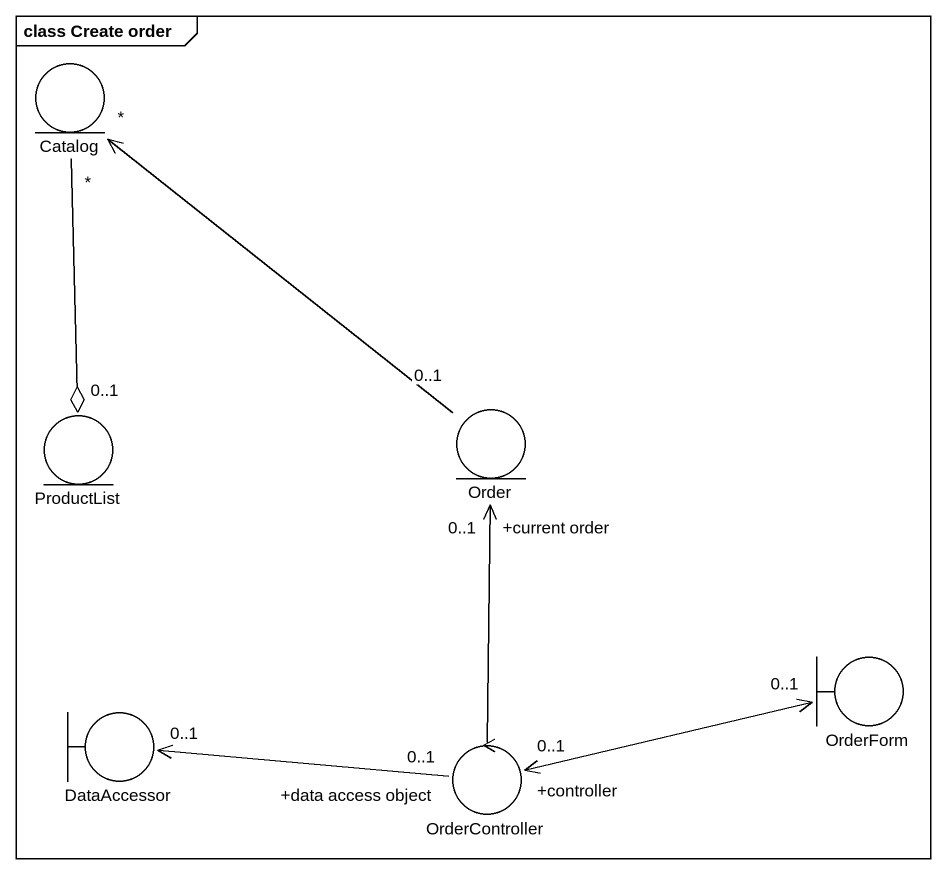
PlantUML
@startuml
mainframe class Create order
entity Catalog
entity ProductList
entity Order
boundary DataAccessor
boundary OrderForm
control OrderController
Catalog "*" --o "0..1" ProductList
Order "0..1" -up-> "*" Catalog
OrderForm "0..1" <-left-> "+controller\n0..1" OrderController
OrderController -up-> "+current order\n0..1" Order
OrderController "+data access object\n0..1" -left-> "0..1" DataAccessor
@enduml
